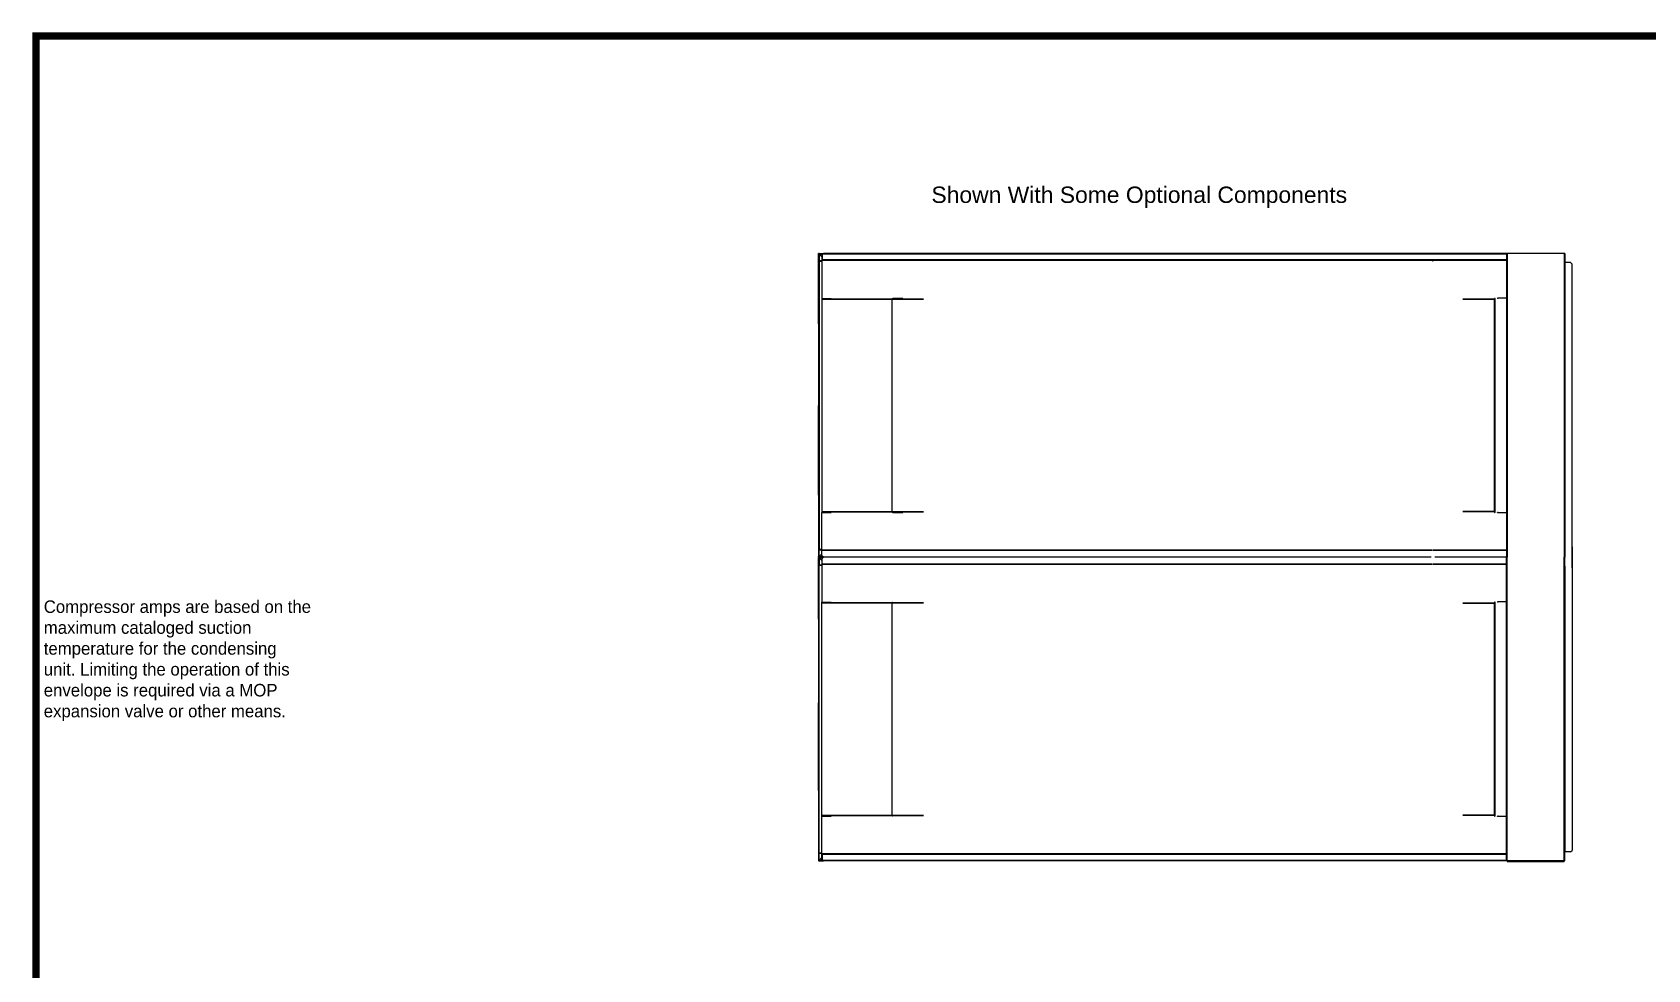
# Model space of a CAD drawing. Header units: inches. Extents: x 1763 to 2243, y -685 to -381.
# Drawn here: x 1770.3 to 2028.2, y -535 to -385.3 of the extents above; entities that cross this region are included whole.
import ezdxf

# ---------------------------------------------------------------- set-up
doc = ezdxf.new("R2010")
doc.units = ezdxf.units.IN
doc.header["$MEASUREMENT"] = 0
doc.layers.add('L96', color=7, linetype='Continuous')
doc.styles.add('dimentions', font='arial.ttf')

msp = doc.modelspace()

# ---------------------------------------------------------------- linework, layer by layer
at = {"color": 7}
for p, q in [((1896.36, -427.95), (1912.57, -427.95)), ((1998.67, -427.97), (2003.78, -427.97)), ((1896.36, -461.89), (1912.57, -461.89)), ((1998.67, -461.87), (2003.78, -461.87)), ((2016.11, -467.47), (2016.11, -470.85)), ((1896.36, -476.45), (1912.57, -476.45)), ((1998.67, -476.47), (2003.78, -476.47)), ((1896.36, -510.39), (1912.57, -510.39)), ((1998.67, -510.37), (2003.78, -510.37))]:
    msp.add_line(p, q, dxfattribs=at)
at = {"color": 7, "lineweight": 25, "const_width": 1.17}
msp.add_lwpolyline([(1770.91, -677.52), (2237.47, -677.52), (2237.47, -385.92), (1770.91, -385.92), (1770.91, -677.52)], dxfattribs=at)
at = {"layer": 'L96', "color": 7, "linetype": 'Continuous', "lineweight": 15}
for p, q in [((1895.82, -420.77), (1895.82, -420.66)), ((1895.93, -420.66), (1895.82, -420.66)), ((1895.82, -430.56), (1895.82, -420.77)), ((1895.82, -420.77), (1895.92, -420.77)), ((1895.87, -422.09), (1895.86, -422.1)), ((1895.86, -422.1), (1895.86, -467.72)), ((1895.87, -421.91), (1895.87, -467.91)), ((1895.92, -421.91), (1895.87, -421.91)), ((1895.92, -421.91), (1895.92, -421.86)), ((1896.36, -421.86), (1895.92, -421.86)), ((1895.92, -421.91), (1895.92, -467.91)), ((1896.36, -421.91), (1895.92, -421.91)), ((1896.36, -421.91), (1895.92, -421.91)), ((1895.93, -420.66), (1896.61, -420.66)), ((1895.93, -420.77), (1895.93, -420.66)), ((1895.93, -420.77), (1896.36, -421.2)), ((1896.36, -421.2), (1895.93, -420.77)), ((1895.93, -420.77), (1896.36, -420.77)), ((1895.93, -420.77), (1895.93, -421.86)), ((1895.93, -420.77), (1895.93, -420.77)), ((1895.93, -421.91), (1895.93, -421.91)), ((1896.05, -421.91), (1896.05, -421.91)), ((1896.11, -421.85), (1896.09, -421.86)), ((1896.36, -421.85), (1896.11, -421.85)), ((1896.41, -420.74), (1896.36, -420.74)), ((1896.36, -420.74), (1896.36, -421.68)), ((1896.36, -421.68), (1896.36, -421.74)), ((1896.36, -421.68), (1896.41, -421.68)), ((1993.86, -421.74), (1896.36, -421.74)), ((1896.36, -421.74), (1896.36, -421.79)), ((1896.36, -421.74), (1896.36, -421.74)), ((1896.41, -421.74), (1896.36, -421.74)), ((1993.86, -421.79), (1896.36, -421.79)), ((1896.36, -421.79), (1896.36, -427.79)), ((2005.67, -420.69), (1896.41, -420.69)), ((1896.41, -420.74), (1896.41, -420.69)), ((1896.41, -421.69), (1896.41, -420.74)), ((1896.41, -420.74), (1896.41, -421.68)), ((2005.67, -420.74), (1896.41, -420.74)), ((1896.41, -420.77), (1896.41, -420.77)), ((1896.41, -420.86), (1896.41, -420.86)), ((1896.41, -421.74), (1896.41, -421.69)), ((2005.67, -421.69), (1896.41, -421.69)), ((1896.41, -421.69), (1896.41, -421.69)), ((2005.67, -421.69), (1896.41, -421.69)), ((1896.61, -420.66), (1896.58, -420.69)), ((1993.61, -420.66), (1896.61, -420.66)), ((1993.64, -420.69), (1993.61, -420.66)), ((1994.19, -420.66), (1993.61, -420.66)), ((1993.86, -421.74), (1993.86, -421.79)), ((1993.94, -421.74), (1993.86, -421.74)), ((1993.86, -421.85), (1993.92, -421.85)), ((1993.92, -421.79), (1993.92, -421.85)), ((1993.94, -421.79), (1993.92, -421.79)), ((1993.92, -421.85), (1993.94, -421.85)), ((1993.94, -421.85), (1993.92, -421.85)), ((2005.67, -421.74), (1993.94, -421.74)), ((1993.94, -421.74), (1993.94, -421.79)), ((2005.67, -421.79), (1993.94, -421.79)), ((1994.19, -420.66), (1994.16, -420.69)), ((2005.56, -420.66), (1994.19, -420.66)), ((2005.59, -420.69), (2005.56, -420.66)), ((2005.67, -420.66), (2005.56, -420.66)), ((2005.67, -420.66), (2005.67, -469.16)), ((2005.74, -420.66), (2005.67, -420.66)), ((2005.74, -420.66), (2005.74, -420.59)), ((2005.74, -420.59), (2014.88, -420.59)), ((2005.74, -420.66), (2005.74, -469.16)), ((2014.88, -420.66), (2005.74, -420.66)), ((2014.88, -420.59), (2014.88, -420.66)), ((2014.88, -420.66), (2014.88, -469.16)), ((2014.96, -420.66), (2014.88, -420.66)), ((2014.96, -420.66), (2014.96, -469.16)), ((2014.96, -422.1), (2014.96, -422.1)), ((2014.96, -467.72), (2014.96, -422.1)), ((2015.86, -422.1), (2014.96, -422.1)), ((2015.86, -422.1), (2016.11, -422.35)), ((2016.11, -467.47), (2016.11, -422.35)), ((1896.36, -427.79), (1896.36, -427.83)), ((1896.36, -427.84), (1896.36, -427.83)), ((1896.36, -427.84), (1897.86, -427.84)), ((1896.36, -427.84), (1896.36, -461.99)), ((1906.28, -427.84), (1906.28, -427.83)), ((1907.57, -427.88), (1907.57, -427.84)), ((1907.62, -427.88), (1907.57, -427.88)), ((1907.57, -461.94), (1907.57, -427.88)), ((2003.68, -427.91), (2003.68, -427.96)), ((2003.68, -427.96), (2003.73, -427.96)), ((2003.68, -427.96), (2003.68, -461.86)), ((2003.68, -427.96), (2003.68, -427.96)), ((2003.68, -427.96), (2003.68, -461.86)), ((2003.68, -427.96), (2003.68, -427.96)), ((2003.68, -427.96), (2003.68, -427.96)), ((2003.78, -427.84), (2003.73, -427.84)), ((2003.73, -427.84), (2003.73, -461.99)), ((2003.83, -427.83), (2003.78, -427.83)), ((2003.78, -427.84), (2003.78, -427.83)), ((2003.78, -427.84), (2003.78, -461.99)), ((2003.81, -427.83), (2003.81, -427.84)), ((2003.84, -427.84), (2003.84, -427.83)), ((2003.92, -427.83), (2003.92, -427.84)), ((2005.67, -427.79), (2004.19, -427.79)), ((2004.19, -427.79), (2004.19, -427.79)), ((2004.19, -427.79), (2004.19, -427.83)), ((2004.31, -427.84), (2004.19, -427.84)), ((2004.26, -427.79), (2004.26, -427.84)), ((2004.31, -427.84), (2004.31, -427.79)), ((1895.82, -430.56), (1895.86, -430.56)), ((1895.82, -431.91), (1895.82, -430.56)), ((1895.82, -431.91), (1895.82, -445.91)), ((1895.86, -431.91), (1895.82, -431.91)), ((1895.82, -459.27), (1895.82, -444.91)), ((1895.82, -445.91), (1895.86, -445.91)), ((1895.82, -459.27), (1895.86, -459.27)), ((1895.82, -459.27), (1895.82, -469.06)), ((1896.36, -462.04), (1896.36, -461.99)), ((1896.36, -461.99), (1896.36, -461.99)), ((1896.36, -461.99), (1897.86, -461.99)), ((1896.36, -468.04), (1896.36, -462.04)), ((1906.28, -461.99), (1906.28, -461.99)), ((1907.57, -461.94), (1907.62, -461.94)), ((1907.57, -461.99), (1907.57, -461.94)), ((2003.68, -461.86), (2003.73, -461.86)), ((2003.68, -461.86), (2003.68, -461.86)), ((2003.68, -461.87), (2003.68, -461.86)), ((2003.68, -461.91), (2003.68, -461.87)), ((2003.68, -461.87), (2003.68, -461.87)), ((2003.73, -461.99), (2003.78, -461.99)), ((2003.83, -461.99), (2003.78, -461.99)), ((2003.78, -461.99), (2003.78, -461.99)), ((2003.81, -461.99), (2003.81, -461.99)), ((2003.84, -461.99), (2003.84, -461.99)), ((2003.92, -461.99), (2003.92, -461.99)), ((2004.19, -462.04), (2004.19, -461.99)), ((2004.31, -461.99), (2004.19, -461.99)), ((2004.19, -462.04), (2004.19, -462.04)), ((2005.67, -462.04), (2004.19, -462.04)), ((2004.26, -461.99), (2004.26, -462.04)), ((2004.31, -462.04), (2004.31, -461.99)), ((1895.82, -469.06), (1895.92, -469.06)), ((1895.82, -469.16), (1895.82, -469.06)), ((1895.93, -469.16), (1895.82, -469.16)), ((1895.82, -469.16), (1895.82, -469.27)), ((1895.93, -469.16), (1895.82, -469.16)), ((1895.82, -469.27), (1895.92, -469.27)), ((1895.82, -479.06), (1895.82, -469.27)), ((1895.86, -467.72), (1895.87, -467.74)), ((1895.92, -467.91), (1895.87, -467.91)), ((1896.36, -467.91), (1895.92, -467.91)), ((1895.92, -467.91), (1895.92, -467.96)), ((1895.92, -467.91), (1896.36, -467.91)), ((1895.92, -467.96), (1896.36, -467.96)), ((1895.93, -467.91), (1895.93, -467.91)), ((1895.93, -469.06), (1895.93, -467.96)), ((1896.36, -468.62), (1895.93, -469.06)), ((1895.93, -469.06), (1896.36, -468.63)), ((1895.93, -469.06), (1895.93, -469.16)), ((1895.93, -469.06), (1896.5, -469.06)), ((1895.93, -469.06), (1895.93, -469.06)), ((1895.93, -469.16), (1896.61, -469.16)), ((1895.93, -469.27), (1895.93, -469.16)), ((1895.93, -469.16), (1896.61, -469.16)), ((1895.93, -469.27), (1896.36, -469.7)), ((1896.36, -469.7), (1895.93, -469.27)), ((1895.93, -469.27), (1896.5, -469.27)), ((1895.93, -469.27), (1895.93, -470.36)), ((1895.93, -469.27), (1895.93, -469.27)), ((1896.05, -467.91), (1896.05, -467.91)), ((1896.09, -467.96), (1896.11, -467.97)), ((1896.11, -467.97), (1896.36, -467.97)), ((1993.86, -468.04), (1896.36, -468.04)), ((1896.36, -468.08), (1896.36, -468.04)), ((1993.86, -468.08), (1896.36, -468.08)), ((1896.36, -468.09), (1896.36, -468.08)), ((1993.86, -468.09), (1896.36, -468.09)), ((1896.36, -468.91), (1896.36, -468.09)), ((1896.61, -469.16), (1896.36, -468.91)), ((1896.61, -469.16), (1896.36, -469.41)), ((1993.61, -469.16), (1896.61, -469.16)), ((1993.61, -469.16), (1896.61, -469.16)), ((2005.67, -468.04), (1993.94, -468.04)), ((2005.67, -468.08), (1993.94, -468.08)), ((2005.67, -468.09), (1993.94, -468.09)), ((2005.56, -469.16), (1994.19, -469.16)), ((2005.56, -469.16), (1994.19, -469.16)), ((2005.67, -469.06), (2005.56, -469.16)), ((2005.67, -469.26), (2005.56, -469.16)), ((2005.67, -469.16), (2005.56, -469.16)), ((2005.67, -469.16), (2005.56, -469.16)), ((2005.67, -517.66), (2005.67, -469.16)), ((2005.74, -469.16), (2005.67, -469.16)), ((2005.74, -469.16), (2005.67, -469.16)), ((2005.74, -469.09), (2005.74, -469.16)), ((2005.74, -517.66), (2005.74, -469.16)), ((2005.74, -469.24), (2005.74, -469.16)), ((2014.88, -517.66), (2014.88, -469.16)), ((2014.96, -517.66), (2014.96, -469.16)), ((1895.86, -470.6), (1895.87, -470.59)), ((1895.86, -516.22), (1895.86, -470.6)), ((1895.87, -516.41), (1895.87, -470.41)), ((1895.92, -470.41), (1895.87, -470.41)), ((1895.92, -470.36), (1896.36, -470.36)), ((1895.92, -470.41), (1895.92, -470.36)), ((1895.92, -516.41), (1895.92, -470.41)), ((1896.36, -470.41), (1895.92, -470.41)), ((1895.92, -470.41), (1896.36, -470.41)), ((1895.93, -470.41), (1895.93, -470.41)), ((1896.05, -470.41), (1896.05, -470.41)), ((1896.09, -470.36), (1896.11, -470.35)), ((1896.11, -470.35), (1896.36, -470.35)), ((1896.36, -469.41), (1896.36, -470.24)), ((1993.86, -470.24), (1896.36, -470.24)), ((1896.36, -470.24), (1896.36, -470.29)), ((1993.86, -470.24), (1896.36, -470.24)), ((1896.36, -470.24), (1896.36, -470.24)), ((1993.86, -470.29), (1896.36, -470.29)), ((1896.36, -470.29), (1896.36, -476.29)), ((2005.67, -470.24), (1993.94, -470.24)), ((2005.67, -470.24), (1993.94, -470.24)), ((2005.67, -470.29), (1993.94, -470.29)), ((2014.96, -470.6), (2014.96, -516.22)), ((2016.11, -470.85), (2016.11, -515.97)), ((1896.36, -476.29), (1896.36, -476.33)), ((1896.36, -476.33), (1896.36, -476.34)), ((1896.36, -476.34), (1897.86, -476.34)), ((1896.36, -510.49), (1896.36, -476.34)), ((1906.28, -476.34), (1906.28, -476.33)), ((1907.57, -476.38), (1907.57, -476.34)), ((1907.62, -476.38), (1907.57, -476.38)), ((1907.57, -510.44), (1907.57, -476.38)), ((2003.68, -476.41), (2003.68, -476.46)), ((2003.68, -476.46), (2003.73, -476.46)), ((2003.68, -476.46), (2003.68, -510.36)), ((2003.68, -476.46), (2003.68, -476.46)), ((2003.68, -476.46), (2003.68, -510.36)), ((2003.68, -476.46), (2003.68, -476.46)), ((2003.68, -476.46), (2003.68, -476.46)), ((2003.78, -476.34), (2003.73, -476.34)), ((2003.73, -476.34), (2003.73, -510.49)), ((2003.83, -476.33), (2003.78, -476.33)), ((2003.78, -476.34), (2003.78, -476.33)), ((2003.78, -476.34), (2003.78, -510.49)), ((2003.81, -476.33), (2003.81, -476.34)), ((2003.84, -476.34), (2003.84, -476.33)), ((2003.92, -476.33), (2003.92, -476.34)), ((2005.67, -476.29), (2004.19, -476.29)), ((2004.19, -476.29), (2004.19, -476.29)), ((2004.19, -476.29), (2004.19, -476.33)), ((2004.31, -476.34), (2004.19, -476.34)), ((2004.26, -476.29), (2004.26, -476.34)), ((2004.31, -476.34), (2004.31, -476.29)), ((1895.82, -479.06), (1895.86, -479.06)), ((1895.82, -479.06), (1895.82, -493.41)), ((1895.82, -506.41), (1895.82, -492.41)), ((1895.82, -492.41), (1895.86, -492.41)), ((1895.86, -506.41), (1895.82, -506.41)), ((1895.82, -506.41), (1895.82, -507.77)), ((1895.82, -507.77), (1895.82, -517.56)), ((1895.82, -507.77), (1895.86, -507.77)), ((1896.36, -510.54), (1896.36, -510.49)), ((1896.36, -510.49), (1896.36, -510.49)), ((1896.36, -510.49), (1897.86, -510.49)), ((1896.36, -516.54), (1896.36, -510.54)), ((1906.28, -510.49), (1906.28, -510.49)), ((1907.57, -510.44), (1907.62, -510.44)), ((1907.57, -510.49), (1907.57, -510.44)), ((2003.68, -510.36), (2003.73, -510.36)), ((2003.68, -510.36), (2003.68, -510.36)), ((2003.68, -510.37), (2003.68, -510.36)), ((2003.68, -510.41), (2003.68, -510.37)), ((2003.68, -510.37), (2003.68, -510.37)), ((2003.73, -510.49), (2003.78, -510.49)), ((2003.83, -510.49), (2003.78, -510.49)), ((2003.78, -510.49), (2003.78, -510.49)), ((2003.81, -510.49), (2003.81, -510.49)), ((2003.84, -510.49), (2003.84, -510.49)), ((2003.92, -510.49), (2003.92, -510.49)), ((2004.19, -510.54), (2004.19, -510.49)), ((2004.31, -510.49), (2004.19, -510.49)), ((2004.19, -510.54), (2004.19, -510.54)), ((2005.67, -510.54), (2004.19, -510.54)), ((2004.26, -510.49), (2004.26, -510.54)), ((2004.31, -510.54), (2004.31, -510.49)), ((1895.82, -517.56), (1895.92, -517.56)), ((1895.82, -517.56), (1895.82, -517.66)), ((1895.93, -517.66), (1895.82, -517.66)), ((1895.87, -516.24), (1895.86, -516.22)), ((1895.92, -516.41), (1895.87, -516.41)), ((1896.36, -516.41), (1895.92, -516.41)), ((1896.36, -516.41), (1895.92, -516.41)), ((1895.92, -516.41), (1895.92, -516.46)), ((1896.36, -516.46), (1895.92, -516.46)), ((1895.93, -516.41), (1895.93, -516.41)), ((1895.93, -517.56), (1895.93, -516.46)), ((1896.36, -517.12), (1895.93, -517.56)), ((1895.93, -517.56), (1896.36, -517.13)), ((1895.93, -517.56), (1895.93, -517.66)), ((1895.93, -517.56), (1896.36, -517.56)), ((1895.93, -517.56), (1895.93, -517.56)), ((1895.93, -517.66), (1896.61, -517.66)), ((1896.05, -516.41), (1896.05, -516.41)), ((1896.11, -516.47), (1896.09, -516.46)), ((1896.36, -516.47), (1896.11, -516.47)), ((1993.86, -516.54), (1896.36, -516.54)), ((1896.36, -516.58), (1896.36, -516.54)), ((1993.86, -516.58), (1896.36, -516.58)), ((1896.36, -516.59), (1896.36, -516.58)), ((1896.36, -516.64), (1896.36, -516.59)), ((1896.41, -516.59), (1896.36, -516.59)), ((1896.36, -516.64), (1896.41, -516.64)), ((1896.36, -517.58), (1896.36, -516.64)), ((1896.41, -517.58), (1896.36, -517.58)), ((1896.41, -516.58), (1896.41, -516.63)), ((2005.67, -516.63), (1896.41, -516.63)), ((1896.41, -516.63), (1896.41, -516.63)), ((1896.41, -516.63), (1896.41, -517.58)), ((2005.67, -516.63), (1896.41, -516.63)), ((1896.41, -517.58), (1896.41, -516.64)), ((1896.41, -517.46), (1896.41, -517.46)), ((1896.41, -517.56), (1896.41, -517.56)), ((1896.41, -517.58), (1896.41, -517.63)), ((2005.67, -517.58), (1896.41, -517.58)), ((2005.67, -517.63), (1896.41, -517.63)), ((1896.61, -517.66), (1896.58, -517.63)), ((1993.61, -517.66), (1896.61, -517.66)), ((1993.64, -517.63), (1993.61, -517.66)), ((1994.19, -517.66), (1993.61, -517.66)), ((1993.86, -516.47), (1993.92, -516.47)), ((1993.86, -516.58), (1993.86, -516.54)), ((1993.94, -516.58), (1993.86, -516.58)), ((1993.92, -516.47), (1993.94, -516.47)), ((1993.94, -516.47), (1993.92, -516.47)), ((1993.92, -516.54), (1993.92, -516.47)), ((1993.94, -516.54), (1993.92, -516.54)), ((1993.94, -516.58), (1993.94, -516.54)), ((2005.67, -516.54), (1993.94, -516.54)), ((2005.67, -516.58), (1993.94, -516.58)), ((1994.19, -517.66), (1994.16, -517.63)), ((2005.56, -517.66), (1994.19, -517.66)), ((2005.59, -517.63), (2005.56, -517.66)), ((2005.67, -517.66), (2005.56, -517.66)), ((2005.74, -517.66), (2005.67, -517.66)), ((2014.88, -517.66), (2005.74, -517.66)), ((2005.74, -517.66), (2005.74, -517.74)), ((2005.74, -517.74), (2014.88, -517.74)), ((2014.96, -517.66), (2014.88, -517.66)), ((2014.88, -517.74), (2014.88, -517.66)), ((2014.96, -516.22), (2014.96, -516.22)), ((2015.86, -516.22), (2014.96, -516.22)), ((2015.86, -516.22), (2016.11, -515.97))]:
    msp.add_line(p, q, dxfattribs=at)
at = {"layer": 'L96', "color": 7}
for p, q in [((1907.69, -427.83), (1909.28, -427.83)), ((1907.69, -461.99), (1909.28, -461.99))]:
    msp.add_line(p, q, dxfattribs=at)
at = {"layer": 'L96', "color": 7, "linetype": 'Continuous', "lineweight": 15}
for centre, radius, start, end in [((1895.93, -420.77), 0.106, 90, 180), ((1895.92, -421.91), 0.0488, 90, 180), ((1895.93, -420.77), 0.001, 90, 180), ((1895.92, -421.91), 0.001, 90, 180), ((1896.41, -420.74), 0.0488, 90, 180), ((1896.41, -420.74), 0.001, 90, 180), ((1993.92, -421.85), 0.0635, 90, 180), ((1993.92, -421.85), 0.001, 90, 180), ((1895.93, -430.56), 0.106, 180, 229.7718), ((1895.93, -459.27), 0.106, 130.2282, 180), ((1895.93, -469.06), 0.106, 180, 270), ((1895.93, -469.27), 0.106, 90, 180), ((1895.92, -467.91), 0.0488, 180, 270), ((1895.92, -467.91), 0.001, 180, 270), ((1895.93, -469.06), 0.001, 180, 270), ((1895.93, -469.27), 0.001, 90, 180), ((1895.92, -470.41), 0.0488, 90, 180), ((1895.92, -470.41), 0.001, 90, 180), ((1895.93, -479.06), 0.106, 180, 229.7718), ((1895.93, -507.77), 0.106, 130.2282, 180), ((1895.93, -517.56), 0.106, 180, 270), ((1895.92, -516.41), 0.0488, 180, 270), ((1895.92, -516.41), 0.001, 180, 270), ((1895.93, -517.56), 0.001, 180, 270), ((1896.41, -517.58), 0.0488, 180, 270), ((1896.41, -517.58), 0.001, 180, 270), ((1993.92, -516.47), 0.0635, 180, 270), ((1993.92, -516.47), 0.001, 180, 270)]:
    msp.add_arc(centre, radius, start, end, dxfattribs=at)
for points, knots in [([(1895.93, -420.77), (1895.91, -420.77), (1895.88, -420.77), (1895.85, -420.77), (1895.82, -420.77), (1895.82, -420.77), (1895.82, -420.77)], [0, 0, 0, 0, 0.249989, 0.499993, 0.749997, 1, 1, 1, 1]), ([(1895.93, -420.66), (1895.93, -420.66), (1895.93, -420.67), (1895.93, -420.69), (1895.93, -420.73), (1895.93, -420.75), (1895.93, -420.77)], [0, 0, 0, 0, 0.249999, 0.500009, 0.749998, 1, 1, 1, 1]), ([(1895.93, -469.06), (1895.91, -469.06), (1895.88, -469.06), (1895.85, -469.06), (1895.82, -469.06), (1895.82, -469.06), (1895.82, -469.06)], [0, 0, 0, 0, 0.249989, 0.499993, 0.749997, 1, 1, 1, 1]), ([(1895.93, -469.27), (1895.91, -469.27), (1895.88, -469.27), (1895.85, -469.27), (1895.82, -469.27), (1895.82, -469.27), (1895.82, -469.27)], [0, 0, 0, 0, 0.249989, 0.499993, 0.749997, 1, 1, 1, 1]), ([(1895.93, -469.16), (1895.93, -469.16), (1895.93, -469.16), (1895.93, -469.13), (1895.93, -469.1), (1895.93, -469.07), (1895.93, -469.06)], [0, 0, 0, 0, 0.249999, 0.500009, 0.749998, 1, 1, 1, 1]), ([(1895.93, -469.16), (1895.93, -469.16), (1895.93, -469.17), (1895.93, -469.19), (1895.93, -469.23), (1895.93, -469.25), (1895.93, -469.27)], [0, 0, 0, 0, 0.249999, 0.500009, 0.749998, 1, 1, 1, 1]), ([(1895.93, -517.56), (1895.91, -517.56), (1895.88, -517.56), (1895.85, -517.56), (1895.82, -517.56), (1895.82, -517.56), (1895.82, -517.56)], [0, 0, 0, 0, 0.249989, 0.499993, 0.749997, 1, 1, 1, 1]), ([(1895.93, -517.66), (1895.93, -517.66), (1895.93, -517.66), (1895.93, -517.63), (1895.93, -517.6), (1895.93, -517.57), (1895.93, -517.56)], [0, 0, 0, 0, 0.249999, 0.500009, 0.749998, 1, 1, 1, 1])]:
    msp.add_open_spline(points, degree=3, knots=knots, dxfattribs=at)

# ---------------------------------------------------------------- texts
at = {"color": 7, "lineweight": 25, "style": 'dimentions'}
msp.add_text('Shown With Some Optional Components', height=2.6136, dxfattribs=at).set_placement((1913.85, -412.58))
at = {"color": 7, "insert": (1771.41, -476.05), "char_height": 2, "attachment_point": 1}
msp.add_mtext_dynamic_manual_height_columns(' Compressor amps are based on the \\P maximum cataloged suction \\P temperature for the condensing \\P unit. Limiting the operation of this \\P envelope is required via a MOP \\P expansion valve or other means.', width=65.7633, gutter_width=144.43, heights=[29.63], dxfattribs=at)

doc.saveas('drawing.dxf')
